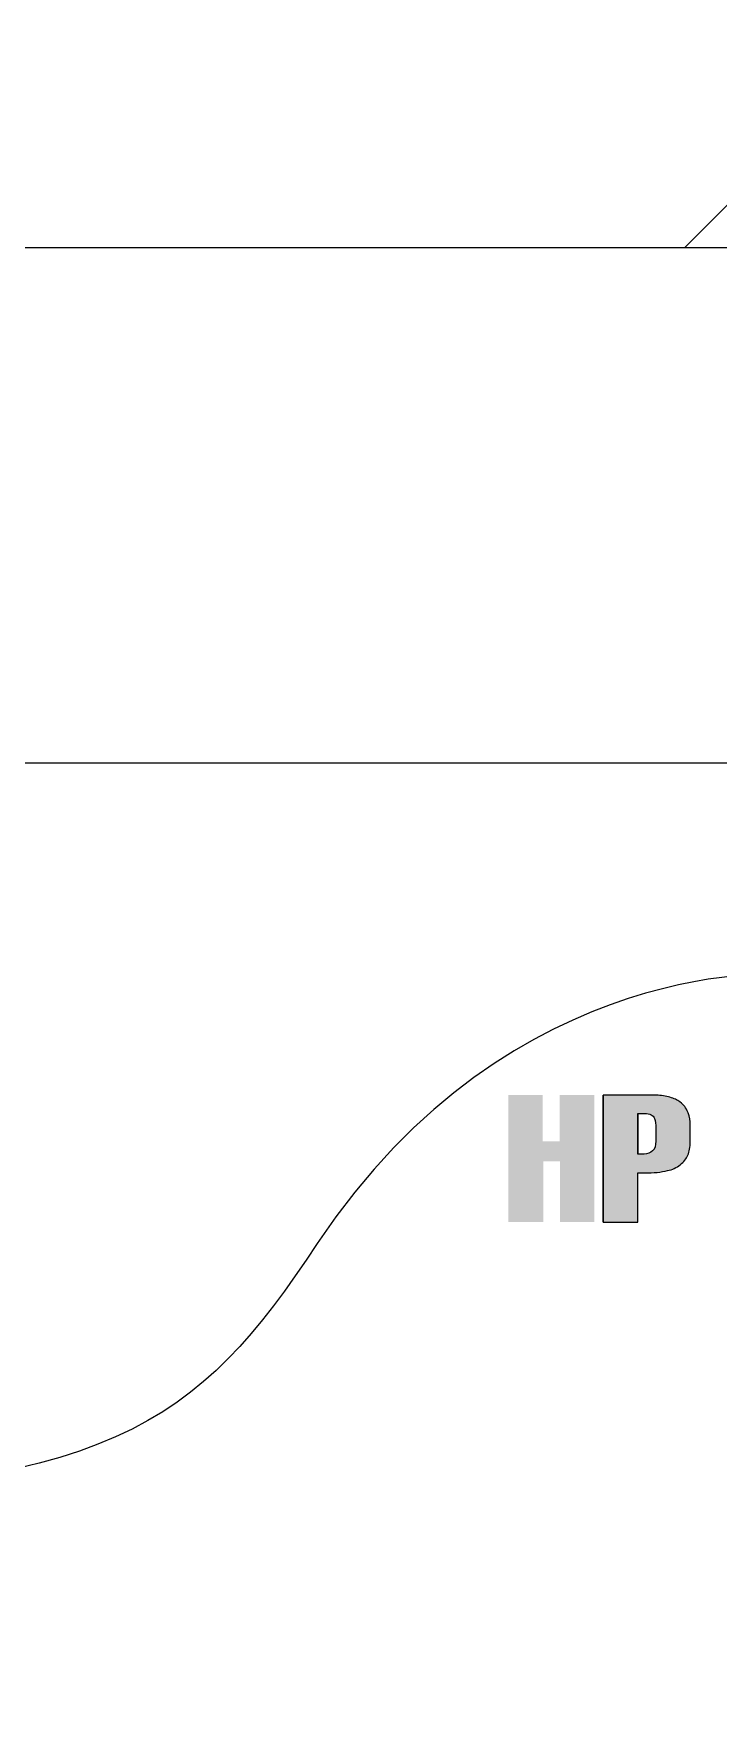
# Model space of a CAD drawing. Header units: millimetres. Extents: x -179594 to 13478, y -20517 to 22627.
# Drawn here: x 9617 to 9684.6, y 4354.5 to 4520.5 of the extents above; entities that cross this region are included whole.
import ezdxf

# ---------------------------------------------------------------- set-up
doc = ezdxf.new("R2010")
doc.units = ezdxf.units.MM
doc.header["$MEASUREMENT"] = 0
doc.layers.get('0').update_dxf_attribs({"lineweight": 25})
doc.layers.add('D', color=3, linetype='Continuous', lineweight=13)

msp = doc.modelspace()

# ---------------------------------------------------------------- hatches: boundary and pattern name
h = msp.add_hatch(color=256)
edge = h.paths.add_edge_path()
edge.add_spline(control_points=[(9663.872, 4402.964), (9663.872, 4402.964), (9667.318, 4402.964), (9667.318, 4402.964)], knot_values=[0.9166667, 0.9166667, 0.9166667, 0.9166667, 1, 1, 1, 1], degree=3, periodic=0)
edge.add_spline(control_points=[(9667.318, 4402.964), (9667.318, 4402.964), (9667.318, 4408.967), (9667.318, 4408.967)], knot_values=[0.8333333, 0.8333333, 0.8333333, 0.8333333, 0.9166667, 0.9166667, 0.9166667, 0.9166667], degree=3, periodic=0)
edge.add_spline(control_points=[(9667.318, 4408.967), (9667.318, 4408.967), (9668.971, 4408.967), (9668.971, 4408.967)], knot_values=[0.75, 0.75, 0.75, 0.75, 0.8333333, 0.8333333, 0.8333333, 0.8333333], degree=3, periodic=0)
edge.add_spline(control_points=[(9668.971, 4408.967), (9668.971, 4408.967), (9668.971, 4402.964), (9668.971, 4402.964)], knot_values=[0.6666667, 0.6666667, 0.6666667, 0.6666667, 0.75, 0.75, 0.75, 0.75], degree=3, periodic=0)
edge.add_spline(control_points=[(9668.971, 4402.964), (9668.971, 4402.964), (9672.367, 4402.964), (9672.367, 4402.964)], knot_values=[0.5833333, 0.5833333, 0.5833333, 0.5833333, 0.6666667, 0.6666667, 0.6666667, 0.6666667], degree=3, periodic=0)
edge.add_spline(control_points=[(9672.367, 4402.964), (9672.367, 4402.964), (9672.367, 4415.521), (9672.367, 4415.521)], knot_values=[0.5, 0.5, 0.5, 0.5, 0.5833333, 0.5833333, 0.5833333, 0.5833333], degree=3, periodic=0)
edge.add_spline(control_points=[(9672.367, 4415.521), (9672.367, 4415.521), (9668.951, 4415.521), (9668.951, 4415.521)], knot_values=[0.4166667, 0.4166667, 0.4166667, 0.4166667, 0.5, 0.5, 0.5, 0.5], degree=3, periodic=0)
edge.add_spline(control_points=[(9668.951, 4415.521), (9668.951, 4415.521), (9668.951, 4410.948), (9668.951, 4410.948)], knot_values=[0.3333333, 0.3333333, 0.3333333, 0.3333333, 0.4166667, 0.4166667, 0.4166667, 0.4166667], degree=3, periodic=0)
edge.add_spline(control_points=[(9668.951, 4410.948), (9668.951, 4410.948), (9667.248, 4410.948), (9667.248, 4410.948)], knot_values=[0.25, 0.25, 0.25, 0.25, 0.3333333, 0.3333333, 0.3333333, 0.3333333], degree=3, periodic=0)
edge.add_spline(control_points=[(9667.248, 4410.948), (9667.248, 4410.948), (9667.248, 4415.521), (9667.248, 4415.521)], knot_values=[0.1666667, 0.1666667, 0.1666667, 0.1666667, 0.25, 0.25, 0.25, 0.25], degree=3, periodic=0)
edge.add_spline(control_points=[(9667.248, 4415.521), (9667.248, 4415.521), (9663.872, 4415.521), (9663.872, 4415.521)], knot_values=[0.0833333, 0.0833333, 0.0833333, 0.0833333, 0.1666667, 0.1666667, 0.1666667, 0.1666667], degree=3, periodic=0)
edge.add_spline(control_points=[(9663.872, 4415.521), (9663.872, 4415.521), (9663.872, 4402.964), (9663.872, 4402.964)], knot_values=[0, 0, 0, 0, 0.0833333, 0.0833333, 0.0833333, 0.0833333], degree=3, periodic=0)
h = msp.add_hatch(color=256)
edge = h.paths.add_edge_path(flags=16)
edge.add_spline(control_points=[(9676.67, 4409.682), (9676.67, 4409.682), (9677.287, 4409.682), (9677.287, 4409.682), (9677.287, 4409.682), (9677.287, 4409.682), (9677.287, 4409.682), (9677.287, 4409.682), (9677.287, 4409.682), (9677.632, 4409.682), (9677.911, 4409.788), (9678.124, 4410), (9678.124, 4410), (9678.336, 4410.213), (9678.443, 4410.534), (9678.443, 4410.965), (9678.443, 4410.965), (9678.443, 4410.965), (9678.443, 4412.231), (9678.443, 4412.231), (9678.443, 4412.231), (9678.443, 4412.627), (9678.399, 4412.949), (9678.313, 4413.196), (9678.313, 4413.196), (9678.253, 4413.368), (9678.14, 4413.496), (9677.974, 4413.579), (9677.974, 4413.579), (9677.808, 4413.662), (9677.593, 4413.704), (9677.327, 4413.704), (9677.327, 4413.704), (9677.327, 4413.704), (9676.67, 4413.704), (9676.67, 4413.704), (9676.67, 4413.704), (9676.67, 4413.704), (9676.67, 4409.682), (9676.67, 4409.682)], knot_values=[0, 0, 0, 0, 0.1, 0.1, 0.1, 0.1, 0.2, 0.2, 0.2, 0.2, 0.3, 0.3, 0.3, 0.3, 0.4, 0.4, 0.4, 0.4, 0.5, 0.5, 0.5, 0.5, 0.6, 0.6, 0.6, 0.6, 0.7, 0.7, 0.7, 0.7, 0.8, 0.8, 0.8, 0.8, 0.9, 0.9, 0.9, 0.9, 1, 1, 1, 1], degree=3, periodic=0)
edge = h.paths.add_edge_path()
edge.add_spline(control_points=[(9673.224, 4415.521), (9673.224, 4415.521), (9678.134, 4415.521), (9678.134, 4415.521), (9678.134, 4415.521), (9678.134, 4415.521), (9678.134, 4415.521), (9678.134, 4415.521), (9678.134, 4415.521), (9678.618, 4415.521), (9679.082, 4415.474), (9679.523, 4415.379), (9679.523, 4415.379), (9679.965, 4415.284), (9680.326, 4415.151), (9680.609, 4414.979), (9680.609, 4414.979), (9680.891, 4414.806), (9681.118, 4414.611), (9681.291, 4414.393), (9681.291, 4414.393), (9681.417, 4414.238), (9681.53, 4414.025), (9681.63, 4413.756), (9681.63, 4413.756), (9681.769, 4413.382), (9681.839, 4412.977), (9681.839, 4412.541), (9681.839, 4412.541), (9681.839, 4412.541), (9681.839, 4410.905), (9681.839, 4410.905), (9681.839, 4410.905), (9681.839, 4410.376), (9681.762, 4409.936), (9681.61, 4409.583), (9681.61, 4409.583), (9681.457, 4409.23), (9681.203, 4408.912), (9680.848, 4408.631), (9680.848, 4408.631), (9680.492, 4408.349), (9680.076, 4408.154), (9679.598, 4408.045), (9679.598, 4408.045), (9678.967, 4407.896), (9678.227, 4407.821), (9677.377, 4407.821), (9677.377, 4407.821), (9677.377, 4407.821), (9676.67, 4407.821), (9676.67, 4407.821), (9676.67, 4407.821), (9676.67, 4407.821), (9676.67, 4402.964), (9676.67, 4402.964), (9676.67, 4402.964), (9676.67, 4402.964), (9673.224, 4402.964), (9673.224, 4402.964), (9673.224, 4402.964), (9673.224, 4402.964), (9673.224, 4415.521), (9673.224, 4415.521)], knot_values=[0, 0, 0, 0, 0.0625, 0.0625, 0.0625, 0.0625, 0.125, 0.125, 0.125, 0.125, 0.1875, 0.1875, 0.1875, 0.1875, 0.25, 0.25, 0.25, 0.25, 0.3125, 0.3125, 0.3125, 0.3125, 0.375, 0.375, 0.375, 0.375, 0.4375, 0.4375, 0.4375, 0.4375, 0.5, 0.5, 0.5, 0.5, 0.5625, 0.5625, 0.5625, 0.5625, 0.625, 0.625, 0.625, 0.625, 0.6875, 0.6875, 0.6875, 0.6875, 0.75, 0.75, 0.75, 0.75, 0.8125, 0.8125, 0.8125, 0.8125, 0.875, 0.875, 0.875, 0.875, 0.9375, 0.9375, 0.9375, 0.9375, 1, 1, 1, 1], degree=3, periodic=0)
at = {"layer": 'D', "ltscale": 30}
h = msp.add_hatch(dxfattribs=at)
h.set_pattern_fill('ANSI31', color=256, scale=500, style=0)
h.set_pattern_definition([(45, (227163.32, 23019.17), (-44.194174, 44.194174), [])])
h.paths.add_polyline_path([(8625.963, 4486.253), (8625.963, 5399.319), (11125.963, 5399.319), (11125.963, 4486.253), (10456.747, 4486.253), (10456.747, 2699.319), (10325.963, 2699.319), (10325.963, 4499.319), (9425.963, 4499.319), (9425.963, 2699.319), (9295.178, 2699.319), (9295.178, 4486.253)])

# ---------------------------------------------------------------- linework, layer by layer
msp.add_line((9425.963, 4499.319), (10325.963, 4499.319))
msp.add_lwpolyline([(9500.963, 4228.319), (10250.963, 4228.319), (10250.963, 4448.319), (9500.963, 4448.319), (9500.963, 4228.319)], close=True)
at = {"color": 0}
msp.add_open_spline([(9691.973, 4427.49), (9691.973, 4427.49), (9664.28, 4429.867), (9645, 4400.839)], degree=3, dxfattribs=at)
at = {"lineweight": 5}
for points, knots in [([(9673.224, 4415.521), (9673.224, 4415.521), (9678.134, 4415.521), (9678.134, 4415.521), (9678.134, 4415.521), (9678.134, 4415.521), (9678.134, 4415.521), (9678.134, 4415.521), (9678.134, 4415.521), (9678.618, 4415.521), (9679.082, 4415.474), (9679.523, 4415.379), (9679.523, 4415.379), (9679.965, 4415.284), (9680.326, 4415.151), (9680.609, 4414.979), (9680.609, 4414.979), (9680.891, 4414.806), (9681.118, 4414.611), (9681.291, 4414.393), (9681.291, 4414.393), (9681.417, 4414.238), (9681.53, 4414.025), (9681.63, 4413.756), (9681.63, 4413.756), (9681.769, 4413.382), (9681.839, 4412.977), (9681.839, 4412.541), (9681.839, 4412.541), (9681.839, 4412.541), (9681.839, 4410.905), (9681.839, 4410.905), (9681.839, 4410.905), (9681.839, 4410.376), (9681.762, 4409.936), (9681.61, 4409.583), (9681.61, 4409.583), (9681.457, 4409.23), (9681.203, 4408.912), (9680.848, 4408.631), (9680.848, 4408.631), (9680.492, 4408.349), (9680.076, 4408.154), (9679.598, 4408.045), (9679.598, 4408.045), (9678.967, 4407.896), (9678.227, 4407.821), (9677.377, 4407.821), (9677.377, 4407.821), (9677.377, 4407.821), (9676.67, 4407.821), (9676.67, 4407.821), (9676.67, 4407.821), (9676.67, 4407.821), (9676.67, 4402.964), (9676.67, 4402.964), (9676.67, 4402.964), (9676.67, 4402.964), (9673.224, 4402.964), (9673.224, 4402.964)], [0, 0, 0, 0, 0.0666667, 0.0666667, 0.0666667, 0.0666667, 0.1333333, 0.1333333, 0.1333333, 0.1333333, 0.2, 0.2, 0.2, 0.2, 0.2666667, 0.2666667, 0.2666667, 0.2666667, 0.3333333, 0.3333333, 0.3333333, 0.3333333, 0.4, 0.4, 0.4, 0.4, 0.4666667, 0.4666667, 0.4666667, 0.4666667, 0.5333333, 0.5333333, 0.5333333, 0.5333333, 0.6, 0.6, 0.6, 0.6, 0.6666667, 0.6666667, 0.6666667, 0.6666667, 0.7333333, 0.7333333, 0.7333333, 0.7333333, 0.8, 0.8, 0.8, 0.8, 0.8666667, 0.8666667, 0.8666667, 0.8666667, 0.9333333, 0.9333333, 0.9333333, 0.9333333, 1, 1, 1, 1]), ([(9676.67, 4409.682), (9676.67, 4409.682), (9677.287, 4409.682), (9677.287, 4409.682), (9677.287, 4409.682), (9677.287, 4409.682), (9677.287, 4409.682), (9677.287, 4409.682), (9677.287, 4409.682), (9677.632, 4409.682), (9677.911, 4409.788), (9678.124, 4410), (9678.124, 4410), (9678.336, 4410.213), (9678.443, 4410.534), (9678.443, 4410.965), (9678.443, 4410.965), (9678.443, 4410.965), (9678.443, 4412.231), (9678.443, 4412.231), (9678.443, 4412.231), (9678.443, 4412.627), (9678.399, 4412.949), (9678.313, 4413.196), (9678.313, 4413.196), (9678.253, 4413.368), (9678.14, 4413.496), (9677.974, 4413.579), (9677.974, 4413.579), (9677.808, 4413.662), (9677.593, 4413.704), (9677.327, 4413.704), (9677.327, 4413.704), (9677.327, 4413.704), (9676.67, 4413.704), (9676.67, 4413.704)], [0, 0, 0, 0, 0.1111111, 0.1111111, 0.1111111, 0.1111111, 0.2222222, 0.2222222, 0.2222222, 0.2222222, 0.3333333, 0.3333333, 0.3333333, 0.3333333, 0.4444444, 0.4444444, 0.4444444, 0.4444444, 0.5555556, 0.5555556, 0.5555556, 0.5555556, 0.6666667, 0.6666667, 0.6666667, 0.6666667, 0.7777778, 0.7777778, 0.7777778, 0.7777778, 0.8888889, 0.8888889, 0.8888889, 0.8888889, 1, 1, 1, 1])]:
    msp.add_open_spline(points, degree=3, knots=knots, dxfattribs=at)
for points in [[(9673.224, 4402.964), (9673.224, 4402.964), (9673.224, 4415.521), (9673.224, 4415.521)], [(9676.67, 4413.704), (9676.67, 4413.704), (9676.67, 4409.682), (9676.67, 4409.682)]]:
    msp.add_open_spline(points, degree=3, dxfattribs=at)
for points, knots in [([(9673.224, 4415.521), (9673.224, 4415.521), (9678.134, 4415.521), (9678.134, 4415.521), (9678.134, 4415.521), (9678.134, 4415.521), (9678.134, 4415.521), (9678.134, 4415.521), (9678.134, 4415.521), (9678.618, 4415.521), (9679.082, 4415.474), (9679.523, 4415.379), (9679.523, 4415.379), (9679.965, 4415.284), (9680.326, 4415.151), (9680.609, 4414.979), (9680.609, 4414.979), (9680.891, 4414.806), (9681.118, 4414.611), (9681.291, 4414.393), (9681.291, 4414.393), (9681.417, 4414.238), (9681.53, 4414.025), (9681.63, 4413.756), (9681.63, 4413.756), (9681.769, 4413.382), (9681.839, 4412.977), (9681.839, 4412.541), (9681.839, 4412.541), (9681.839, 4412.541), (9681.839, 4410.905), (9681.839, 4410.905), (9681.839, 4410.905), (9681.839, 4410.376), (9681.762, 4409.936), (9681.61, 4409.583), (9681.61, 4409.583), (9681.457, 4409.23), (9681.203, 4408.912), (9680.848, 4408.631), (9680.848, 4408.631), (9680.492, 4408.349), (9680.076, 4408.154), (9679.598, 4408.045), (9679.598, 4408.045), (9678.967, 4407.896), (9678.227, 4407.821), (9677.377, 4407.821), (9677.377, 4407.821), (9677.377, 4407.821), (9676.67, 4407.821), (9676.67, 4407.821), (9676.67, 4407.821), (9676.67, 4407.821), (9676.67, 4402.964), (9676.67, 4402.964), (9676.67, 4402.964), (9676.67, 4402.964), (9673.224, 4402.964), (9673.224, 4402.964), (9673.224, 4402.964), (9673.224, 4402.964), (9673.224, 4415.521), (9673.224, 4415.521)], [0, 0, 0, 0, 0.0625, 0.0625, 0.0625, 0.0625, 0.125, 0.125, 0.125, 0.125, 0.1875, 0.1875, 0.1875, 0.1875, 0.25, 0.25, 0.25, 0.25, 0.3125, 0.3125, 0.3125, 0.3125, 0.375, 0.375, 0.375, 0.375, 0.4375, 0.4375, 0.4375, 0.4375, 0.5, 0.5, 0.5, 0.5, 0.5625, 0.5625, 0.5625, 0.5625, 0.625, 0.625, 0.625, 0.625, 0.6875, 0.6875, 0.6875, 0.6875, 0.75, 0.75, 0.75, 0.75, 0.8125, 0.8125, 0.8125, 0.8125, 0.875, 0.875, 0.875, 0.875, 0.9375, 0.9375, 0.9375, 0.9375, 1, 1, 1, 1]), ([(9676.67, 4409.682), (9676.67, 4409.682), (9677.287, 4409.682), (9677.287, 4409.682), (9677.287, 4409.682), (9677.287, 4409.682), (9677.287, 4409.682), (9677.287, 4409.682), (9677.287, 4409.682), (9677.632, 4409.682), (9677.911, 4409.788), (9678.124, 4410), (9678.124, 4410), (9678.336, 4410.213), (9678.443, 4410.534), (9678.443, 4410.965), (9678.443, 4410.965), (9678.443, 4410.965), (9678.443, 4412.231), (9678.443, 4412.231), (9678.443, 4412.231), (9678.443, 4412.627), (9678.399, 4412.949), (9678.313, 4413.196), (9678.313, 4413.196), (9678.253, 4413.368), (9678.14, 4413.496), (9677.974, 4413.579), (9677.974, 4413.579), (9677.808, 4413.662), (9677.593, 4413.704), (9677.327, 4413.704), (9677.327, 4413.704), (9677.327, 4413.704), (9676.67, 4413.704), (9676.67, 4413.704), (9676.67, 4413.704), (9676.67, 4413.704), (9676.67, 4409.682), (9676.67, 4409.682)], [0, 0, 0, 0, 0.1, 0.1, 0.1, 0.1, 0.2, 0.2, 0.2, 0.2, 0.3, 0.3, 0.3, 0.3, 0.4, 0.4, 0.4, 0.4, 0.5, 0.5, 0.5, 0.5, 0.6, 0.6, 0.6, 0.6, 0.7, 0.7, 0.7, 0.7, 0.8, 0.8, 0.8, 0.8, 0.9, 0.9, 0.9, 0.9, 1, 1, 1, 1])]:
    msp.add_open_spline(points, degree=3, knots=knots)
for points in [[(9673.224, 4402.964), (9673.224, 4402.964), (9673.224, 4415.521), (9673.224, 4415.521)], [(9676.67, 4413.704), (9676.67, 4413.704), (9676.67, 4409.682), (9676.67, 4409.682)]]:
    msp.add_open_spline(points, degree=3)
at = {"color": 0}
msp.add_open_spline([(9645, 4400.839), (9633.226, 4383.1), (9624.761, 4375.902), (9581.568, 4375.902), (9581.568, 4375.902), (9581.568, 4375.902), (9500.963, 4375.902), (9500.963, 4375.902)], degree=3, knots=[0.57142857, 0.57142857, 0.57142857, 0.57142857, 0.71428571, 0.71428571, 0.71428571, 0.71428571, 0.85714286, 0.85714286, 0.85714286, 0.85714286], dxfattribs=at)

doc.saveas('drawing.dxf')
